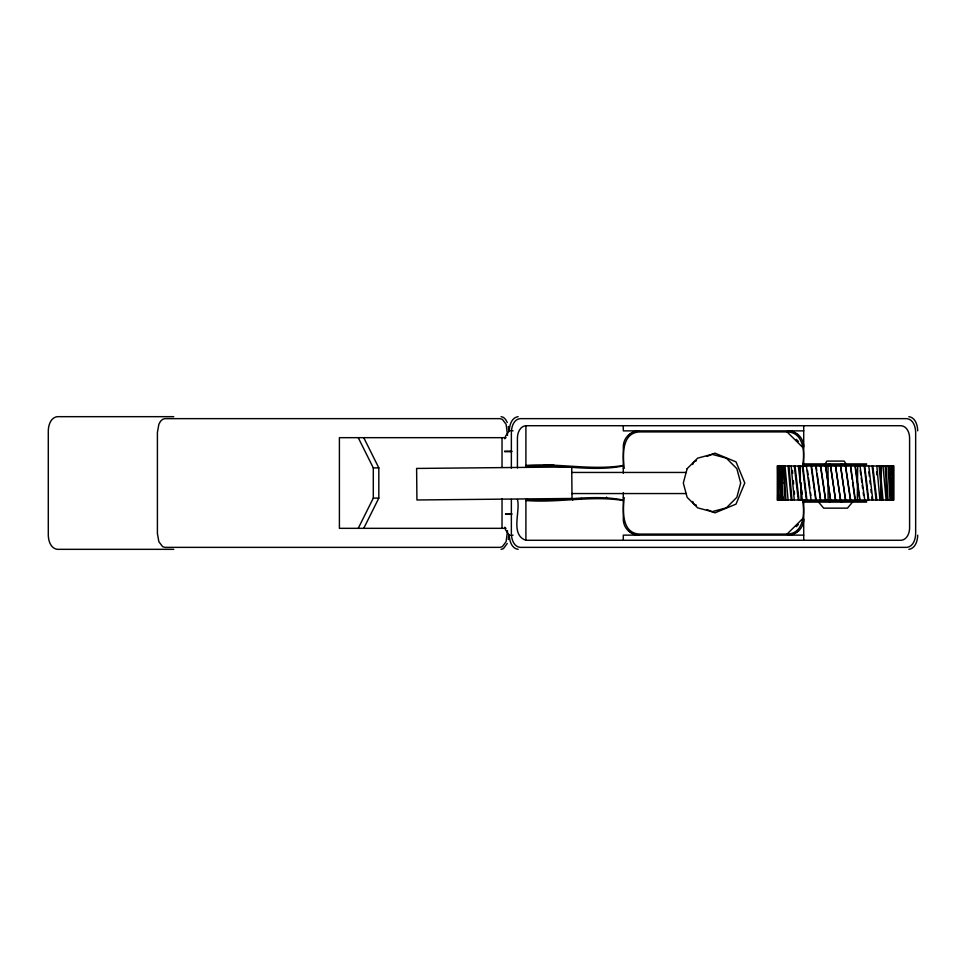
<?xml version="1.0" encoding="UTF-8"?>
<svg xmlns="http://www.w3.org/2000/svg" width="966" height="966" viewBox="0 0 966 966"><rect width="100%" height="100%" fill="white"/><g stroke="black" fill="none" stroke-linecap="round" stroke-linejoin="round"><path stroke-width="1.45" d="M778.125 485.826L777.847 499.977L777.183 466.023L893.924 466.023L893.26 499.977L892.596 466.023M893.067 476.359L893.26 466.023L893.924 499.977L777.183 499.977L777.847 466.023L778.511 499.977M508.333 539.547L508.708 535.176M504.783 438.781L505.568 436.125L509.311 430.824C509.432 425.185 511.606 417.505 518.15 416.672M917.7 535.176C917.579 540.815 915.406 548.495 908.873 549.328M511.497 430.957C511.714 425.801 514.286 419.28 520.094 418.64L906.917 418.64C913.305 419.401 915.563 426.839 915.659 432.37L915.659 533.63C915.563 539.161 913.305 546.599 906.917 547.36L520.094 547.36C514.286 546.72 511.714 540.199 511.497 535.043M692.707 464.525L693.793 461.881L696.438 460.794M358.229 528.33L373.299 498.106L373.299 467.894L358.229 437.67M363.747 528.33L378.817 498.106L378.817 467.894L363.747 437.67M507.247 543.496L503.419 548.64L501.064 549.328M825.23 463.897L826.884 461.084L844.224 461.084L845.878 463.897M798.411 435.171L792.724 431.657L787.797 430.872L787.061 431.911L639.963 431.911C621.464 432.406 622.804 455.457 624.205 468.305L623.299 468.305M852.531 502.103L847.448 508.152L823.672 508.152L818.576 502.103M623.299 497.695L624.205 497.695C622.804 510.543 621.464 533.594 639.963 534.089L787.061 534.089C803.434 533.932 804.871 514.238 802.818 502.103L803.712 501.04L866.659 501.04M628.6 435.171L634.3 431.657L639.214 430.872A15.915 15.915 0 0 0 623.299 446.799L623.299 473.255M796.286 526.639L798.411 524.514M798.411 530.829L792.724 534.343L787.797 535.128L787.061 534.089L802.818 518.488L803.712 519.201A15.915 15.915 0 0 1 787.797 535.128M706.991 456.411L714.912 453.139L736.032 461.881L744.774 483L736.032 504.119L714.912 512.861L706.991 509.589M824.638 466.3L830.096 464.03M841.012 501.97L846.47 499.7M517.426 499.519C520.686 511.123 509.927 534.874 525.902 540.284L901.109 540.284C906.977 539.777 909.549 533.22 909.598 528.064L909.598 437.936C909.549 432.78 906.977 426.223 901.109 425.716L525.902 425.716C520.046 426.223 517.462 432.78 517.426 437.936L517.426 467.979M623.299 465.926C591.277 472.459 558.336 463.499 525.902 466.554L525.902 425.716M623.299 465.491C591.095 470.671 558.372 462.859 525.902 465.491M525.902 540.284L525.902 499.446C558.336 502.501 591.277 493.541 623.299 500.074M525.902 500.509C558.372 503.141 591.095 495.329 623.299 500.509M173.747 416.672L57.091 416.672C50.618 417.795 48.312 425.306 48.3 431.041L48.3 534.959C48.312 540.694 50.618 548.205 57.091 549.328L173.747 549.328M509.311 430.824L513.067 430.824M803.712 430.872L623.299 430.872L623.299 425.716M506.075 437.67L339.404 437.67L339.404 528.33L506.075 528.33M504.59 451.158L511.823 451.158M504.59 451.69L511.823 451.69M787.797 430.872A15.915 15.915 0 0 1 803.712 446.799L802.818 447.512L787.061 431.911C803.434 432.068 804.871 451.762 802.818 463.897L866.659 463.897M866.659 464.96L803.712 464.96L802.818 463.897M373.299 467.894L378.817 467.894M571.727 472.446L686.428 472.446M783.076 483L782.086 483L782.086 466.023M801.297 485.826L800.971 483L800.331 483L800.331 466.023M891.884 483L892.934 483L892.934 466.023M571.727 493.554L686.428 493.554M373.299 498.106L378.817 498.106M802.818 502.103L866.659 502.103M505.568 513.779L511.823 513.779M505.568 514.31L511.823 514.31M504.783 527.219L505.568 529.875L509.311 535.176L513.067 535.176M803.712 535.128L623.299 535.128L623.299 540.284M544.039 465.032L553.953 465.129M908.873 416.672C915.406 417.505 917.579 425.185 917.7 430.824M518.15 549.328C511.606 548.495 509.432 540.815 509.311 535.176M501.064 416.672L503.419 417.36L505.556 419.377L507.247 422.504M841.012 464.03L846.47 466.3M824.638 499.7L830.096 501.97M696.438 505.206L693.793 504.119L692.707 501.475M796.286 439.361L798.411 441.486M628.6 530.829L634.3 534.343L639.214 535.128A15.915 15.915 0 0 1 623.299 519.201L623.299 492.745M845.624 466.023L850.66 499.977M845.624 499.977L840.589 466.023L845.443 499.977M830.518 466.023L835.554 499.977L830.615 466.023M825.483 466.023L830.518 499.977M820.448 466.023L825.483 499.977M845.443 466.023L850.382 499.977M825.664 466.023L830.615 499.977M820.726 466.023L825.664 499.977M860.054 466.023L864.739 499.977M855.357 466.023L860.054 499.977M850.66 466.023L855.357 499.977M815.751 466.023L820.448 499.977M811.066 466.023L815.751 499.977M806.368 466.023L811.066 499.977M860.199 470.454L860.803 474.874M861.201 477.832L861.805 482.263M862.203 485.21L862.602 488.168M863.206 492.6L863.604 495.546M854.995 466.023L859.595 499.977M850.587 467.496L852.193 479.305M852.592 482.263L854.995 499.977M816.125 466.023L816.717 470.454M817.115 473.4L820.52 498.504M811.512 466.023L816.125 499.977M807.504 470.454L808.107 474.874M808.506 477.832L809.906 488.168M810.51 492.6L810.909 495.546M872.805 466.023L876.826 499.977M868.772 466.023L872.805 499.977M864.739 466.023L868.772 499.977M802.335 466.023L806.368 499.977M798.314 466.023L802.335 499.977M794.281 466.023L798.314 499.977M872.117 466.023L876.077 499.977M868.845 471.927L869.364 476.359M869.883 480.79L870.221 483.737M870.909 489.641L871.26 492.6M871.779 497.031L872.117 499.977M864.208 466.023L868.168 499.977M802.951 466.023L806.912 499.977M798.991 466.023L799.329 468.848M799.981 474.511L800.319 477.337M801.792 490.076L802.287 494.326M795.042 466.023L798.991 499.977M883.021 466.023L886.112 499.977M879.917 466.023L883.021 499.977M876.826 466.023L879.917 499.977M791.19 466.023L794.281 499.977M788.099 466.023L791.19 499.977M785.008 466.023L788.099 499.977M879.108 466.023L882.139 499.977M876.597 471.927L876.862 474.874M792.398 470.454L792.663 473.4M793.327 480.79L793.593 483.737M794.245 491.126L794.511 494.073M788.968 466.023L791.999 499.977M508.333 426.453L508.708 430.824M890 466.023L891.944 499.977M888.056 466.023L890 499.977M886.112 466.023L888.056 499.977M783.064 466.023L785.008 499.977M781.12 466.023L783.064 499.977L783.076 497.152M779.176 466.023L781.12 499.977M888.998 466.023L890.906 499.977M885.182 466.023L887.09 499.977M784.03 466.023L785.938 499.977M780.214 466.023L782.122 499.977M891.944 466.023L892.596 499.977M891.558 466.023L891.715 474.511M892.101 494.326L892.21 499.977M778.91 466.023L779.079 474.874M779.477 495.546L779.562 499.977M778.511 466.023L779.176 499.977M881.463 466.023L880.63 499.977M857.699 466.023L857.301 499.977M828.14 499.977L828.007 466.023M803.712 425.716L803.712 466.421M803.712 499.579L803.712 540.284M800.971 483L800.971 499.977M606.563 497.116L606.563 498.178M581.29 498.299L581.29 499.362M572.753 498.999L572.753 500.05M511.364 432.37L511.364 468.112M511.364 499.386L511.364 533.63M507.548 435.352L506.099 424.303L502.32 419.316L499.977 418.64L164.981 418.64L162.65 419.316L160.537 421.261L158.859 424.303L157.41 432.37L157.41 533.63L158.859 541.697L162.65 546.684L164.981 547.36L499.977 547.36L502.32 546.684L506.099 541.697L507.548 530.648M502.03 437.67L502.03 467.399M502.03 498.601L502.03 528.33M687.152 468.655L683.312 483L687.152 497.345L697.657 507.85L712.002 511.69L726.347 507.85L736.841 497.345L740.693 483L736.841 468.655L726.347 458.15L712.002 454.31L697.657 458.15L687.152 468.655M571.715 466.928L416.612 468.438L416.926 499.977L572.017 498.468L571.715 466.928M840.589 499.977L835.554 466.023L840.505 499.977"/></g></svg>
